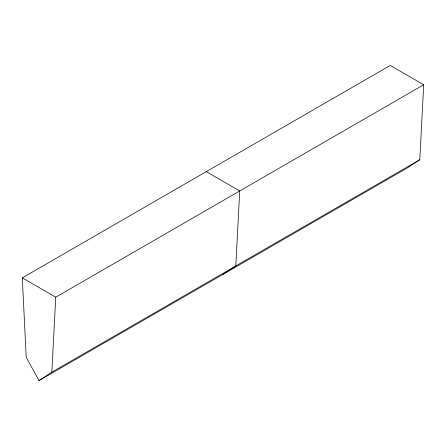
<?xml version="1.0" encoding="UTF-8"?>
<svg xmlns="http://www.w3.org/2000/svg" width="446" height="446" viewBox="0 0 446 446"><rect width="100%" height="100%" fill="white"/><g stroke="black" fill="none" stroke-linecap="round" stroke-linejoin="round"><path stroke-width="0.67" d="M39.025 380.566L51.831 372.17L55.75 297.181L423.7 84.746L390.25 65.434L22.3 277.869L26.219 357.38L39.025 380.566L406.975 168.131L419.781 159.735L423.7 84.746M223 274.346L235.806 265.95L239.725 190.966L206.275 171.654M51.831 372.17L419.781 159.735M22.3 277.869L55.75 297.181"/></g></svg>
